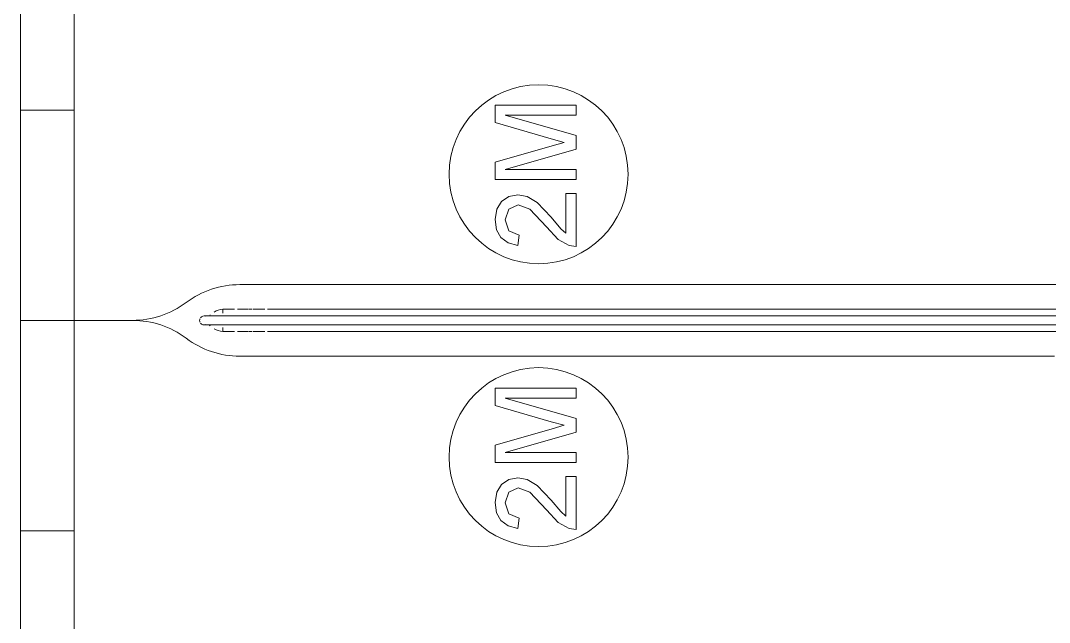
# Model space of a CAD drawing. Header units: millimetres. Extents: x 79795 to 317870, y -36033 to 97293.
# Drawn here: x 166040 to 167190, y 16812 to 17484 of the extents above; entities that cross this region are included whole.
import ezdxf

# ---------------------------------------------------------------- set-up
doc = ezdxf.new("R2010")
doc.units = ezdxf.units.MM
doc.header["$MEASUREMENT"] = 0
doc.layers.add('I-FURN', color=8, linetype='CONTINUOUS', lineweight=9)

msp = doc.modelspace()

# ---------------------------------------------------------------- linework, layer by layer
at = {"layer": 'I-FURN'}
for p, q in [((166040.2, 17949.4), (166040.2, 17149.4)), ((166040.2, 17149.4), (166040.2, 17949.4)), ((166040.2, 17909.4), (166040.2, 16389.4)), ((166100.2, 16389.4), (166100.2, 17909.4)), ((166040.2, 17384.4), (166040.2, 17514.8)), ((166100.2, 17514.8), (166100.2, 17384.4)), ((166040.2, 16914.4), (166040.2, 17384.4)), ((166100.2, 17384.4), (166040.2, 17384.4)), ((166100.2, 17384.4), (166040.2, 17384.4)), ((166100.2, 17384.4), (166100.2, 16914.4)), ((166660.8, 17390), (166570.4, 17390)), ((166570.4, 17390), (166570.4, 17370.6)), ((166660.8, 17378.7), (166660.8, 17390)), ((166570.4, 17370.6), (166633, 17352.4)), ((166660.8, 17356), (166581.7, 17378.7)), ((166581.7, 17378.7), (166660.8, 17378.7)), ((166633, 17352.4), (166647.5, 17348.3)), ((166647.5, 17348.3), (166634.1, 17344.6)), ((166660.8, 17340.7), (166660.8, 17356)), ((166634.1, 17344.6), (166570.4, 17326.1)), ((166581.7, 17318), (166660.8, 17340.7)), ((166570.4, 17326.1), (166570.4, 17306.7)), ((166660.8, 17318), (166581.7, 17318)), ((166660.8, 17306.7), (166660.8, 17318)), ((166570.4, 17306.7), (166660.8, 17306.7)), ((166595.6, 17289.7), (166585.8, 17287.9)), ((166606.3, 17287.7), (166595.6, 17289.7)), ((166649.5, 17291.1), (166649.5, 17246.7)), ((166660.8, 17291.1), (166649.5, 17291.1)), ((166660.8, 17231.8), (166660.8, 17291.1)), ((166577.7, 17282.3), (166572.2, 17273.5)), ((166585.8, 17287.9), (166577.7, 17282.3)), ((166585.9, 17273.8), (166596.3, 17278.4)), ((166596.3, 17278.4), (166609.1, 17273.5)), ((166617.4, 17281), (166606.3, 17287.7)), ((166632.9, 17264.8), (166617.4, 17281)), ((166572.2, 17273.5), (166570.4, 17262)), ((166581.7, 17261.8), (166585.9, 17273.8)), ((166609.1, 17273.5), (166627.9, 17254)), ((166570.4, 17262), (166572, 17250.7)), ((166585.8, 17249.3), (166581.7, 17261.8)), ((166643.8, 17251.8), (166632.9, 17264.8)), ((166572, 17250.7), (166576.9, 17241.9)), ((166597.3, 17244.5), (166585.8, 17249.3)), ((166595.8, 17233.2), (166597.3, 17244.5)), ((166627.9, 17254), (166641, 17239.9)), ((166649.5, 17246.7), (166643.8, 17251.8)), ((166576.9, 17241.9), (166584.9, 17236)), ((166584.9, 17236), (166595.8, 17233.2)), ((166641, 17239.9), (166653, 17233)), ((166653, 17233), (166660.8, 17231.8)), ((166285.2, 17189.4), (167395.2, 17189.4)), ((167395.2, 17189.4), (166285.2, 17189.4)), ((166245.3, 17154.4), (166245.2, 17154.4)), ((166245.2, 17154.4), (166245.2, 17154.4)), ((166245.5, 17154.4), (166245.3, 17154.4)), ((166245.8, 17154.4), (166245.5, 17154.4)), ((166246.2, 17154.4), (166245.8, 17154.4)), ((166246.7, 17154.4), (166246.2, 17154.4)), ((166247.4, 17154.4), (166246.7, 17154.4)), ((166248.2, 17154.4), (166247.4, 17154.4)), ((166249, 17154.4), (166248.2, 17154.4)), ((166250, 17154.4), (166249, 17154.4)), ((166251.1, 17154.4), (166250, 17154.4)), ((166252.3, 17154.4), (166251.1, 17154.4)), ((166253.5, 17154.4), (166252.3, 17154.4)), ((166254.9, 17154.4), (166253.5, 17154.4)), ((166256.4, 17154.4), (166254.9, 17154.4)), ((166258, 17154.4), (166256.4, 17154.4)), ((166259.7, 17154.4), (166258, 17154.4)), ((166261.4, 17154.4), (166259.7, 17154.4)), ((166263.3, 17154.4), (166261.4, 17154.4)), ((166265.2, 17154.4), (166263.3, 17154.4)), ((166267.2, 17154.4), (166265.2, 17154.4)), ((166266.1, 17161.9), (166266.1, 17157.4)), ((166266.1, 17161.9), (166269.5, 17161.9)), ((166269.3, 17154.4), (166267.2, 17154.4)), ((166271.5, 17154.4), (166269.3, 17154.4)), ((166269.9, 17161.9), (166270.8, 17161.9)), ((166271.1, 17161.9), (166279.1, 17161.9)), ((166273.7, 17154.4), (166271.5, 17154.4)), ((166276.1, 17154.4), (166273.7, 17154.4)), ((166278.4, 17154.4), (166276.1, 17154.4)), ((166280.9, 17154.4), (166278.4, 17154.4)), ((166283.3, 17154.4), (166280.9, 17154.4)), ((166282.7, 17161.9), (166294.2, 17161.9)), ((166285.9, 17154.4), (166283.3, 17154.4)), ((166288.5, 17154.4), (166285.9, 17154.4)), ((166291.1, 17154.4), (166288.5, 17154.4)), ((166293.8, 17154.4), (166291.1, 17154.4)), ((166296.5, 17154.4), (166293.8, 17154.4)), ((166294.9, 17161.9), (166299, 17161.9)), ((166299.2, 17154.4), (166296.5, 17154.4)), ((166302, 17154.4), (166299.2, 17154.4)), ((166299.9, 17161.9), (166313.1, 17161.9)), ((166304.8, 17154.4), (166302, 17154.4)), ((166307.6, 17154.4), (166304.8, 17154.4)), ((166310.4, 17154.4), (166307.6, 17154.4)), ((166313.3, 17154.4), (166310.4, 17154.4)), ((166316.1, 17154.4), (166313.3, 17154.4)), ((166316.1, 17161.9), (167354.3, 17161.9)), ((167354.3, 17154.4), (166316.1, 17154.4)), ((166165.2, 17149.4), (166040.2, 17149.4)), ((166040.2, 17149.4), (166040.2, 16349.4)), ((166040.2, 16349.4), (166040.2, 17149.4)), ((166040.2, 17149.4), (166165.2, 17149.4)), ((166040.2, 17149.4), (166165.2, 17149.4)), ((166165.2, 17149.4), (166040.2, 17149.4)), ((166245.2, 17144.4), (166245.2, 17144.4)), ((166245.2, 17144.4), (166245.4, 17144.4)), ((166245.4, 17144.4), (166245.7, 17144.4)), ((166245.7, 17144.4), (166246.1, 17144.4)), ((166246.1, 17144.4), (166246.6, 17144.4)), ((166246.6, 17144.4), (166247.2, 17144.4)), ((166247.2, 17144.4), (166247.9, 17144.4)), ((166247.9, 17144.4), (166248.8, 17144.4)), ((166248.8, 17144.4), (166249.7, 17144.4)), ((166249.7, 17144.4), (166250.8, 17144.4)), ((166250.8, 17144.4), (166251.9, 17144.4)), ((166251.9, 17144.4), (166253.2, 17144.4)), ((166253.2, 17144.4), (166254.6, 17144.4)), ((166254.6, 17144.4), (166256, 17144.4)), ((166256, 17144.4), (166257.6, 17144.4)), ((166257.6, 17144.4), (166259.2, 17144.4)), ((166259.2, 17144.4), (166261, 17144.4)), ((166261, 17144.4), (166262.8, 17144.4)), ((166262.8, 17144.4), (166264.7, 17144.4)), ((166264.7, 17144.4), (166266.7, 17144.4)), ((166266.1, 17141.5), (166266.1, 17136.9)), ((166266.7, 17144.4), (166268.8, 17144.4)), ((166268.8, 17144.4), (166270.9, 17144.4)), ((166270.9, 17144.4), (166273.1, 17144.4)), ((166273.1, 17144.4), (166275.4, 17144.4)), ((166275.4, 17144.4), (166277.8, 17144.4)), ((166277.8, 17144.4), (166280.2, 17144.4)), ((166280.2, 17144.4), (166282.7, 17144.4)), ((166282.7, 17144.4), (166285.2, 17144.4)), ((166285.2, 17144.4), (166287.8, 17144.4)), ((166287.8, 17144.4), (166290.4, 17144.4)), ((166290.4, 17144.4), (166293.1, 17144.4)), ((166293.1, 17144.4), (166295.8, 17144.4)), ((166295.8, 17144.4), (166298.5, 17144.4)), ((166298.5, 17144.4), (166301.3, 17144.4)), ((166301.3, 17144.4), (166304, 17144.4)), ((166304, 17144.4), (166306.8, 17144.4)), ((166306.8, 17144.4), (166309.7, 17144.4)), ((166309.7, 17144.4), (166312.5, 17144.4)), ((166312.5, 17144.4), (166315.3, 17144.4)), ((166315.3, 17144.4), (166316.1, 17144.4)), ((166316.1, 17144.4), (167354.3, 17144.4)), ((166269.5, 17136.9), (166266.1, 17136.9)), ((166270.8, 17136.9), (166269.9, 17136.9)), ((166279.1, 17136.9), (166271.1, 17136.9)), ((166294.2, 17136.9), (166282.7, 17136.9)), ((166299, 17136.9), (166294.9, 17136.9)), ((166313.1, 17136.9), (166299.9, 17136.9)), ((167354.3, 17136.9), (166316.1, 17136.9)), ((167195.5, 17109.4), (166285.2, 17109.4)), ((166285.2, 17109.4), (167195.5, 17109.4)), ((166660.8, 17073.8), (166570.4, 17073.8)), ((166570.4, 17073.8), (166570.4, 17054.4)), ((166660.8, 17062.5), (166660.8, 17073.8)), ((166660.8, 17039.8), (166581.7, 17062.5)), ((166581.7, 17062.5), (166660.8, 17062.5)), ((166570.4, 17054.4), (166633, 17036.2)), ((166660.8, 17024.5), (166660.8, 17039.8)), ((166634.1, 17028.4), (166570.4, 17009.9)), ((166633, 17036.2), (166647.5, 17032.2)), ((166647.5, 17032.2), (166634.1, 17028.4)), ((166581.7, 17001.8), (166660.8, 17024.5)), ((166570.4, 17009.9), (166570.4, 16990.5)), ((166570.4, 16990.5), (166660.8, 16990.5)), ((166660.8, 17001.8), (166581.7, 17001.8)), ((166660.8, 16990.5), (166660.8, 17001.8)), ((166585.8, 16971.7), (166577.7, 16966.1)), ((166595.6, 16973.5), (166585.8, 16971.7)), ((166606.3, 16971.5), (166595.6, 16973.5)), ((166617.4, 16964.8), (166606.3, 16971.5)), ((166649.5, 16974.9), (166649.5, 16930.6)), ((166660.8, 16974.9), (166649.5, 16974.9)), ((166660.8, 16915.6), (166660.8, 16974.9)), ((166572.2, 16957.3), (166570.4, 16945.9)), ((166577.7, 16966.1), (166572.2, 16957.3)), ((166581.7, 16945.6), (166585.9, 16957.6)), ((166585.9, 16957.6), (166596.3, 16962.2)), ((166596.3, 16962.2), (166609.1, 16957.4)), ((166609.1, 16957.4), (166627.9, 16937.8)), ((166632.9, 16948.7), (166617.4, 16964.8)), ((166570.4, 16945.9), (166572, 16934.5)), ((166585.8, 16933.1), (166581.7, 16945.6)), ((166643.8, 16935.7), (166632.9, 16948.7)), ((166572, 16934.5), (166576.9, 16925.7)), ((166597.3, 16928.3), (166585.8, 16933.1)), ((166627.9, 16937.8), (166641, 16923.7)), ((166649.5, 16930.6), (166643.8, 16935.7)), ((166576.9, 16925.7), (166584.9, 16919.8)), ((166595.8, 16917), (166597.3, 16928.3)), ((166641, 16923.7), (166653, 16916.8)), ((166040.2, 16784.4), (166040.2, 16914.4)), ((166100.2, 16914.4), (166040.2, 16914.4)), ((166100.2, 16914.4), (166040.2, 16914.4)), ((166100.2, 16914.4), (166100.2, 16784.4)), ((166584.9, 16919.8), (166595.8, 16917)), ((166653, 16916.8), (166660.8, 16915.6))]:
    msp.add_line(p, q, dxfattribs=at)
for centre, radius, start, end in [((166619, 17312.7), 100, 90, 270), ((166619, 17312.7), 100, 270, 90), ((166285.2, 17089.4), 100, 90, 126.8699), ((166285.2, 17089.4), 100, 90, 126.8699), ((166165.2, 17249.4), 100, 270, 306.8699), ((166165.2, 17249.4), 100, 270, 306.8699), ((166245.2, 17149.4), 5, 157.635, 202.365), ((166245.2, 17149.4), 5, 68.1748, 142.7249), ((166258, 17149.4), 8.51, 133.4514, 144.4595), ((166268.4, 17138.5), 23.6, 95.6664, 120.8564), ((166165.2, 17049.4), 100, 53.1301, 90), ((166165.2, 17049.4), 100, 53.1301, 90), ((166245.2, 17149.4), 5, 217.2751, 291.8252), ((166258, 17149.4), 8.51, 215.5405, 226.5486), ((166268.4, 17160.4), 23.6, 239.1436, 264.3336), ((166285.2, 17209.4), 100, 233.1301, 270), ((166285.2, 17209.4), 100, 233.1301, 270), ((166619, 16996.6), 100, 90, 270), ((166619, 16996.6), 100, 270, 90)]:
    msp.add_arc(centre, radius, start, end, dxfattribs=at)

doc.saveas('drawing.dxf')
